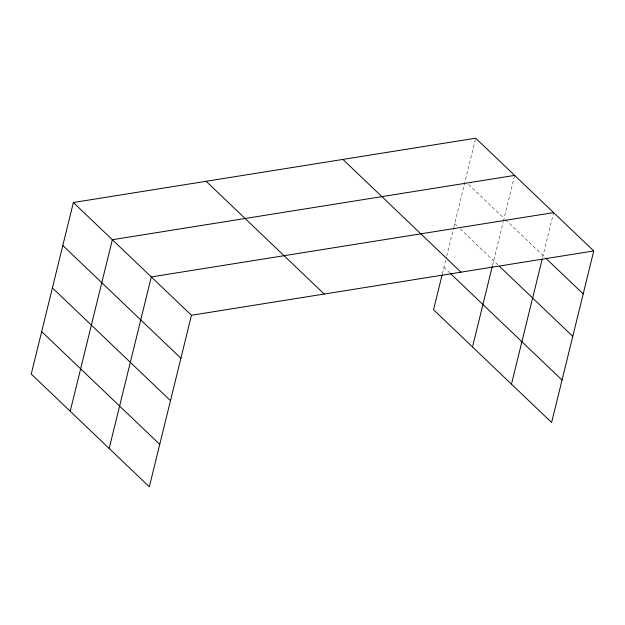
<?xml version="1.0" encoding="UTF-8"?>
<svg xmlns="http://www.w3.org/2000/svg" width="625" height="625" viewBox="0 0 625 625"><rect width="100%" height="100%" fill="white"/><g stroke="black" fill="none" stroke-linecap="round" stroke-linejoin="round"><path stroke-width="0.47" stroke-dasharray="3.12 2.34" d="M442.344 273.914L446.477 257.086M446.703 256.156L453.555 228.258M453.789 227.328L475.68 138.195M492.523 265.461L503.156 222.156M503.391 221.211L514.641 175.406M542.586 257.477L553.602 212.609M468.602 184.5L504.086 218.383M505.477 219.711L545.164 257.609M454.703 223.602L457.484 226.266M460.266 228.922L497.836 264.797M443.961 267.312L449.531 272.633"/><path stroke-width="0.94" d="M73.383 202.508L31.25 374.055L149.32 486.805L191.461 315.258L73.383 202.508L475.68 138.195L593.75 250.945L551.617 422.492L433.539 309.742L442.109 274.859M70.211 411.258L112.352 239.719L514.641 175.406M109.18 448.469L151.312 276.922L553.602 212.609M472.508 346.953L492.289 266.391M511.469 384.156L542.125 259.359M191.461 315.258L593.75 250.945M545.867 258.281L583.195 293.922M499.227 266.125L572.773 336.352M342.922 159.422L460.992 272.172M450.227 273.297L562.039 380.062M206.141 181.289L324.211 294.031M62.828 245.492L180.898 358.234M52.406 287.914L170.484 400.664M41.672 331.625L159.742 444.375"/></g></svg>
